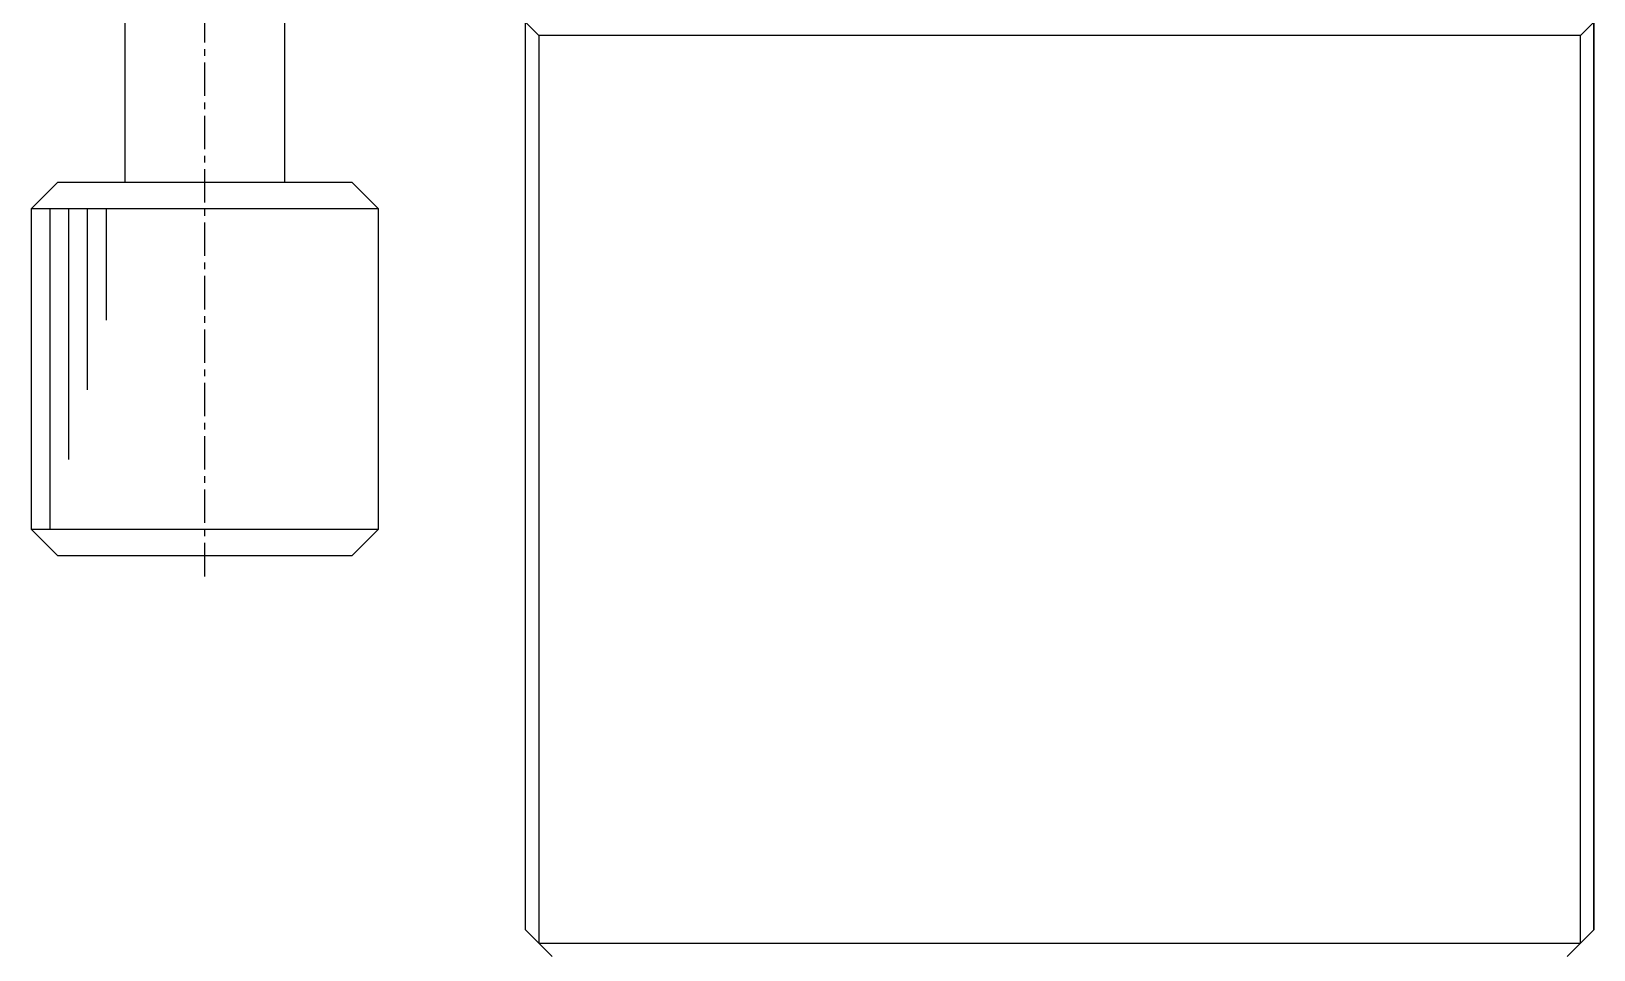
# Model space of a CAD drawing. Extents: x 93 to 296, y 41 to 278.
# Drawn here: x 95 to 153.5, y 88.1 to 122.5 of the extents above; entities that cross this region are included whole.
import ezdxf

# ---------------------------------------------------------------- set-up
doc = ezdxf.new("R2010")
doc.units = 0
doc.linetypes.add('CENTER', pattern=[2, 1.25, -0.25, 0.25, -0.25])
doc.layers.get('0').update_dxf_attribs({"linetype": 'CONTINUOUS'})
doc.layers.add('CENTER', color=1, linetype='CENTER')

# ---------------------------------------------------------------- blocks, each defined once
blk = doc.blocks.new('AID5620')
at = {"color": 7, "linetype": 'CONTINUOUS'}
blk.add_line((129.160021, 133.765071), (129.160021, 121.765071), dxfattribs=at)
at = {"color": 3, "linetype": 'CONTINUOUS'}
for p, q in [((129.860021, 133.765071), (129.860021, 121.765071)), ((130.560021, 133.765071), (130.560021, 124.377506)), ((131.260021, 133.765071), (131.260021, 126.989942)), ((131.960021, 133.765071), (131.960021, 129.602377))]:
    blk.add_line(p, q, dxfattribs=at)

msp = doc.modelspace()

# ---------------------------------------------------------------- linework, layer by layer
at = {"color": 7, "linetype": 'CONTINUOUS'}
for p, q in [((153.529, 92.849), (153.529, 123.849)), ((98.528, 123.349), (98.528, 116.849)), ((104.528, 116.849), (104.528, 123.349)), ((113.528, 88.849), (113.528, 122.849)), ((113.528, 122.849), (114.028, 122.349)), ((114.028, 122.349), (114.028, 88.349)), ((153.028, 122.349), (114.028, 122.349)), ((153.028, 122.349), (153.528, 122.849)), ((153.028, 88.349), (153.028, 122.349)), ((153.528, 122.849), (153.528, 88.849)), ((96.028, 116.849), (95.028, 115.849)), ((96.028, 116.849), (107.028, 116.849)), ((108.028, 115.849), (107.028, 116.849)), ((108.028, 115.849), (95.028, 115.849)), ((108.028, 103.849), (108.028, 115.849)), ((95.028, 103.849), (108.028, 103.849)), ((95.028, 103.849), (96.028, 102.849)), ((107.028, 102.849), (108.028, 103.849)), ((108.028, 103.849), (108.028, 103.849)), ((107.028, 102.849), (96.028, 102.849)), ((153.529, 92.849), (153.529, 92.849)), ((153.529, 92.801), (153.529, 92.849)), ((153.529, 92.849), (153.529, 92.849)), ((153.529, 88.849), (153.529, 92.801)), ((114.028, 88.349), (113.528, 88.849)), ((114.028, 88.349), (153.028, 88.349)), ((114.528, 87.849), (114.028, 88.349)), ((153.028, 88.349), (152.528, 87.849)), ((152.529, 87.849), (153.029, 88.349)), ((153.528, 88.849), (153.028, 88.349)), ((153.029, 88.349), (153.529, 88.849)), ((153.528, 88.849), (153.529, 88.849))]:
    msp.add_line(p, q, dxfattribs=at)
at = {"layer": 'CENTER', "color": 1, "linetype": 'CENTER'}
msp.add_line((101.528, 102.086), (101.528, 159.246), dxfattribs=at)

# ---------------------------------------------------------------- block references
msp.add_blockref('AID5620', (-34.132, -17.916))

doc.saveas('drawing.dxf')
